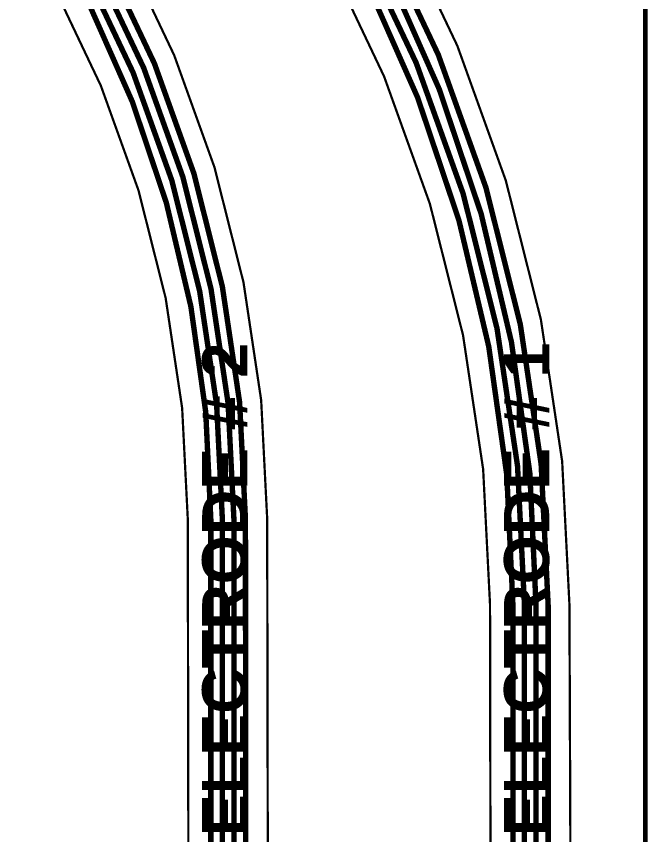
# Model space of a CAD drawing. Header units: inches. Extents: x -3.9 to 9.5, y -7 to 2.6.
# Drawn here: x 3.191 to 4.59, y -4.015 to -2.201 of the extents above; entities that cross this region are included whole.
import ezdxf

# ---------------------------------------------------------------- set-up
doc = ezdxf.new("R2010")
doc.units = ezdxf.units.IN
doc.header["$MEASUREMENT"] = 0
for name, color, linetype in [('Board Outline', 216, 'Continuous'), ('Bottom Layer', 5, 'Continuous'), ('Dimension', 6, 'Continuous'), ('Top Overlay', 2, 'Continuous')]:
    doc.layers.add(name, color=color, linetype=linetype)
doc.styles.add('Arial_Bold', font='', dxfattribs={"height": 0.2})
doc.styles.get('Arial_Bold').set_extended_font_data('Arial', bold=True)

msp = doc.modelspace()

# ---------------------------------------------------------------- linework, layer by layer
at = {"layer": 'Board Outline'}
for points in [[(1.1756335, -0.2698042, 0.005, 0.005, -0.4137830578576681), (4.4171563, -3.5047678, 0.005, 0.005, 0)], [(1.1768424, -0.4457883, 0.005, 0.005, -0.4136722232397825), (4.2411723, -3.5050754, 0.005, 0.005, 0)], [(1.0575817, -0.6304355, 0.005, 0.005, -0.4137590145945721), (3.7473344, -3.3148612, 0.005, 0.005, 0)], [(1.0576195, -0.8064198, 0.005, 0.005, -0.4137590145945721), (3.5713504, -3.3151722, 0.005, 0.005, 0)], [(3.5713504, -3.3151722, 0.005, 0.005, 0), (3.5727321, -4.0970106, 0.005, 0.005, 0)], [(3.7473344, -3.3148612, 0.005, 0.005, 0), (3.7487166, -4.0969955, 0.005, 0.005, 0)], [(4.2411723, -3.5050754, 0.005, 0.005, 0), (4.242207, -4.0970117, 0.005, 0.005, 0)], [(4.4171563, -3.5047679, 0.005, 0.005, 0), (4.4195162, -4.1077816, 0.005, 0.005, 0)]]:
    msp.add_lwpolyline(points, format="xyseb", dxfattribs=at)
for points in [[(3.5701004, -3.3151722, 0.0025, 0.0025, 1), (3.5726004, -3.3151722, 0.0025, 0.0025, 1)], [(3.5701004, -3.3151722, 0.0025, 0.0025, 1), (3.5726004, -3.3151722, 0.0025, 0.0025, 1)], [(3.7460844, -3.3148612, 0.0025, 0.0025, 1), (3.7485844, -3.3148612, 0.0025, 0.0025, 1)], [(3.7460844, -3.3148612, 0.0025, 0.0025, 1), (3.7485844, -3.3148612, 0.0025, 0.0025, 1)], [(4.2399223, -3.5050754, 0.0025, 0.0025, 1), (4.2424223, -3.5050754, 0.0025, 0.0025, 1)], [(4.2399223, -3.5050754, 0.0025, 0.0025, 1), (4.2424223, -3.5050754, 0.0025, 0.0025, 1)], [(4.4159063, -3.5047678, 0.0025, 0.0025, 1), (4.4184063, -3.5047678, 0.0025, 0.0025, 1)], [(4.4159063, -3.5047679, 0.0025, 0.0025, 1), (4.4184063, -3.5047679, 0.0025, 0.0025, 1)]]:
    msp.add_lwpolyline(points, format="xyseb", close=True, dxfattribs=at)
at = {"layer": 'Bottom Layer'}
for points in [[(1.1767548, -0.3171134, 0.012, 0.012, -0.4142135623730951), (4.3699999, -3.5064711, 0.012, 0.012, 0)], [(1.1767548, -0.3431133, 0.012, 0.012, -0.4142135716234306), (4.3430503, -3.5051133, 0.012, 0.012, 0)], [(1.1767548, -0.3691133, 0.012, 0.012, -0.4142135530473893), (4.3174595, -3.5051133, 0.012, 0.012, 0)], [(1.1767548, -0.3951133, 0.012, 0.012, -0.41421357178314), (4.2918691, -3.5051133, 0.012, 0.012, 0)], [(1.0577548, -0.6781133, 0.012, 0.012, -0.4142135512752702), (3.6991407, -3.3151133, 0.012, 0.012, 0)], [(1.0577548, -0.7041133, 0.012, 0.012, -0.4142135504340151), (3.6735502, -3.3151132, 0.012, 0.012, 0)], [(1.0577634, -0.7301133, 0.012, 0.012, -0.4142125882663787), (3.6479596, -3.3151133, 0.012, 0.012, 0)], [(1.0577548, -0.7561132, 0.012, 0.012, -0.4142135623856228), (3.6223691, -3.3151133, 0.012, 0.012, 0)], [(3.6223691, -4.0329992, 0.012, 0.012, 0), (3.6223691, -3.3151133, 0.012, 0.012, 0)], [(3.6479596, -4.0512923, 0.012, 0.012, 0), (3.6479596, -3.3151133, 0.012, 0.012, 0)], [(3.6735502, -3.3151133, 0.012, 0.012, 0), (3.6735502, -3.3151132, 0.012, 0.012, 0)], [(3.6735502, -4.0329992, 0.012, 0.012, 0), (3.6735502, -3.3151133, 0.012, 0.012, 0)], [(3.6991407, -3.3151133, 0.012, 0.012, 0), (3.6997969, -4.0512923, 0.012, 0.012, 0)], [(4.2918691, -4.0330003, 0.012, 0.012, 0), (4.2918691, -3.5051133, 0.012, 0.012, 0)], [(4.3174596, -4.0512934, 0.012, 0.012, 0), (4.3174596, -3.5051133, 0.012, 0.012, 0)], [(4.3430502, -4.0330003, 0.012, 0.012, 0), (4.3430502, -3.5051133, 0.012, 0.012, 0)], [(4.37, -4.0491061, 0.012, 0.012, 0), (4.37, -3.506471, 0.012, 0.012, 0)]]:
    msp.add_lwpolyline(points, format="xyseb", dxfattribs=at)
for points in [[(3.6193691, -3.3151133, 0.006, 0.006, 1), (3.6253691, -3.3151133, 0.006, 0.006, 1)], [(3.6193691, -3.3151133, 0.006, 0.006, 1), (3.6253691, -3.3151133, 0.006, 0.006, 1)], [(3.6449596, -3.3151133, 0.006, 0.006, 1), (3.6509596, -3.3151133, 0.006, 0.006, 1)], [(3.6449596, -3.3151133, 0.006, 0.006, 1), (3.6509596, -3.3151133, 0.006, 0.006, 1)], [(3.6705502, -3.3151132, 0.006, 0.006, 1), (3.6765502, -3.3151132, 0.006, 0.006, 1)], [(3.6705502, -3.3151132, 0.006, 0.006, 1), (3.6765502, -3.3151132, 0.006, 0.006, 1)], [(3.6705502, -3.3151133, 0.006, 0.006, 1), (3.6765502, -3.3151133, 0.006, 0.006, 1)], [(3.6705502, -3.3151133, 0.006, 0.006, 1), (3.6765502, -3.3151133, 0.006, 0.006, 1)], [(3.6961407, -3.3151133, 0.006, 0.006, 1), (3.7021407, -3.3151133, 0.006, 0.006, 1)], [(3.6961407, -3.3151133, 0.006, 0.006, 1), (3.7021407, -3.3151133, 0.006, 0.006, 1)], [(4.2888691, -3.5051133, 0.006, 0.006, 1), (4.2948691, -3.5051133, 0.006, 0.006, 1)], [(4.2888691, -3.5051133, 0.006, 0.006, 1), (4.2948691, -3.5051133, 0.006, 0.006, 1)], [(4.3144595, -3.5051133, 0.006, 0.006, 1), (4.3204595, -3.5051133, 0.006, 0.006, 1)], [(4.3144596, -3.5051133, 0.006, 0.006, 1), (4.3204596, -3.5051133, 0.006, 0.006, 1)], [(4.3400502, -3.5051133, 0.006, 0.006, 1), (4.3460502, -3.5051133, 0.006, 0.006, 1)], [(4.3400503, -3.5051133, 0.006, 0.006, 1), (4.3460503, -3.5051133, 0.006, 0.006, 1)], [(4.3669999, -3.5064711, 0.006, 0.006, 1), (4.3729999, -3.5064711, 0.006, 0.006, 1)], [(4.367, -3.506471, 0.006, 0.006, 1), (4.373, -3.506471, 0.006, 0.006, 1)]]:
    msp.add_lwpolyline(points, format="xyseb", close=True, dxfattribs=at)
at = {"layer": 'Dimension'}
msp.add_lwpolyline([(4.5854524, -5.2712861, 0.01, 0.01, 0), (4.5854524, 1.62, 0.01, 0.01, 0)], format="xyseb", dxfattribs=at)

# ---------------------------------------------------------------- texts
at = {"layer": 'Top Overlay', "style": 'Arial_Bold'}
for s, p in [('ELECTRODE # 2', (3.7032095, -4.0189762)), ('ELECTRODE # 1', (4.3722687, -4.0189765))]:
    msp.add_text(s, height=0.1, rotation=90, dxfattribs=at).set_placement(p)

doc.saveas('drawing.dxf')
